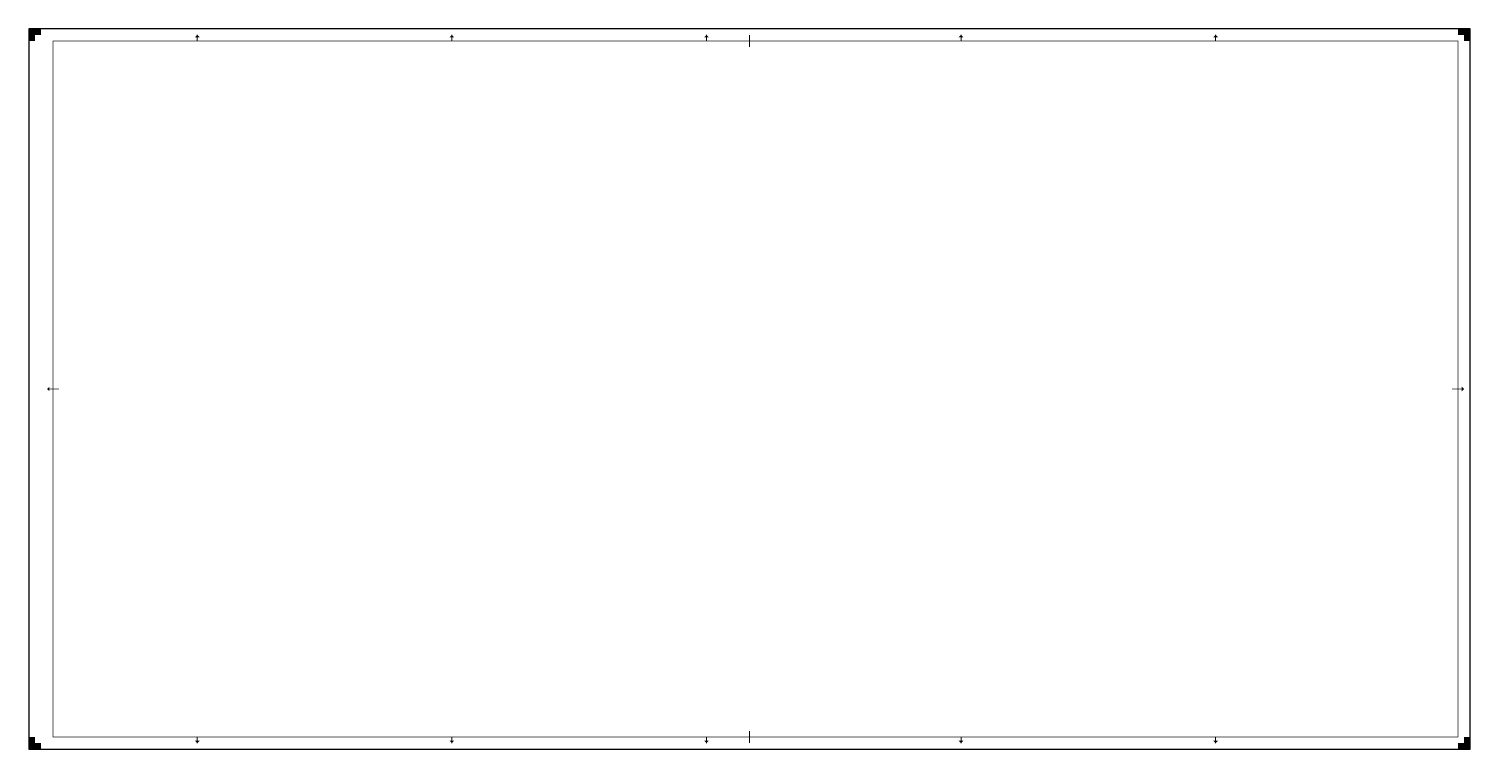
# Model space of a CAD drawing. Extents: x 0 to 1189, y 0 to 594.
import ezdxf

# ---------------------------------------------------------------- set-up
doc = ezdxf.new("R2010")
doc.units = 0
doc.header["$LTSCALE"] = 0.2
for name, color, linetype, lineweight in [('X-XX-AL-TEKENBLAD_KADER-G', 7, 'Continuous', 25), ('X-XX-AL-TEKENBLAD_KADER_AFSNIJMARKERING-G', 7, 'Continuous', 25), ('X-XX-AL-TEKENBLAD_KADER_CENTERMARKERING-G', 7, 'Continuous', 25), ('X-XX-AL-TEKENBLAD_KADER_VOUWMERK-G', 7, 'Continuous', 18)]:
    doc.layers.add(name, color=color, linetype=linetype, lineweight=lineweight)

msp = doc.modelspace()

# ---------------------------------------------------------------- hatches: boundary and pattern name
at = {"layer": 'X-XX-AL-TEKENBLAD_KADER_AFSNIJMARKERING-G'}
for points in [[(10, 594), (0, 594), (0, 584), (5, 584), (5, 589), (10, 589)], [(1189, 584), (1189, 594), (1179, 594), (1179, 589), (1184, 589), (1184, 584)], [(0, 10), (0, 0), (10, 0), (10, 5), (5, 5), (5, 10)], [(1179, 0), (1189, 0), (1189, 10), (1184, 10), (1184, 5), (1179, 5)]]:
    msp.add_hatch(color=256, dxfattribs=at).paths.add_polyline_path(points)
at = {"layer": 'X-XX-AL-TEKENBLAD_KADER_VOUWMERK-G'}
for points in [[(137, 587), (139, 589), (141, 587)], [(347, 587), (349, 589), (351, 587)], [(557, 587), (559, 589), (561, 587)], [(767, 587), (769, 589), (771, 587)], [(977, 587), (979, 589), (981, 587)], [(17, 299), (15, 297), (17, 295)], [(1182, 299), (1184, 297), (1182, 295)], [(137, 7), (139, 5), (141, 7)], [(347, 7), (349, 5), (351, 7)], [(557, 7), (559, 5), (561, 7)], [(767, 7), (769, 5), (771, 7)], [(977, 7), (979, 5), (981, 7)]]:
    msp.add_hatch(color=256, dxfattribs=at).paths.add_polyline_path(points)

# ---------------------------------------------------------------- linework, layer by layer
at = {"layer": 'X-XX-AL-TEKENBLAD_KADER-G'}
for p, q in [((1189, 594), (0, 594)), ((0, 594), (0, 0)), ((1189, 0), (1189, 594)), ((0, 0), (1189, 0))]:
    msp.add_line(p, q, dxfattribs=at)
at = {"layer": 'X-XX-AL-TEKENBLAD_KADER-G', "const_width": 0.7, "flags": 128}
msp.add_lwpolyline([(20, 10), (1179, 10), (1179, 584), (20, 584)], close=True, dxfattribs=at)
at = {"layer": 'X-XX-AL-TEKENBLAD_KADER_CENTERMARKERING-G', "const_width": 0.7, "flags": 128}
for points in [[(594.5, 589), (594.5, 579)], [(15, 297), (25, 297)], [(1184, 297), (1174, 297)], [(594.5, 5), (594.5, 15)]]:
    msp.add_lwpolyline(points, dxfattribs=at)
at = {"layer": 'X-XX-AL-TEKENBLAD_KADER_VOUWMERK-G'}
for p, q in [((139, 584), (139, 589)), ((349, 584), (349, 589)), ((559, 584), (559, 589)), ((769, 584), (769, 589)), ((979, 584), (979, 589)), ((139, 5), (139, 10)), ((349, 5), (349, 10)), ((559, 5), (559, 10)), ((769, 5), (769, 10)), ((979, 5), (979, 10))]:
    msp.add_line(p, q, dxfattribs=at)

doc.saveas('drawing.dxf')
